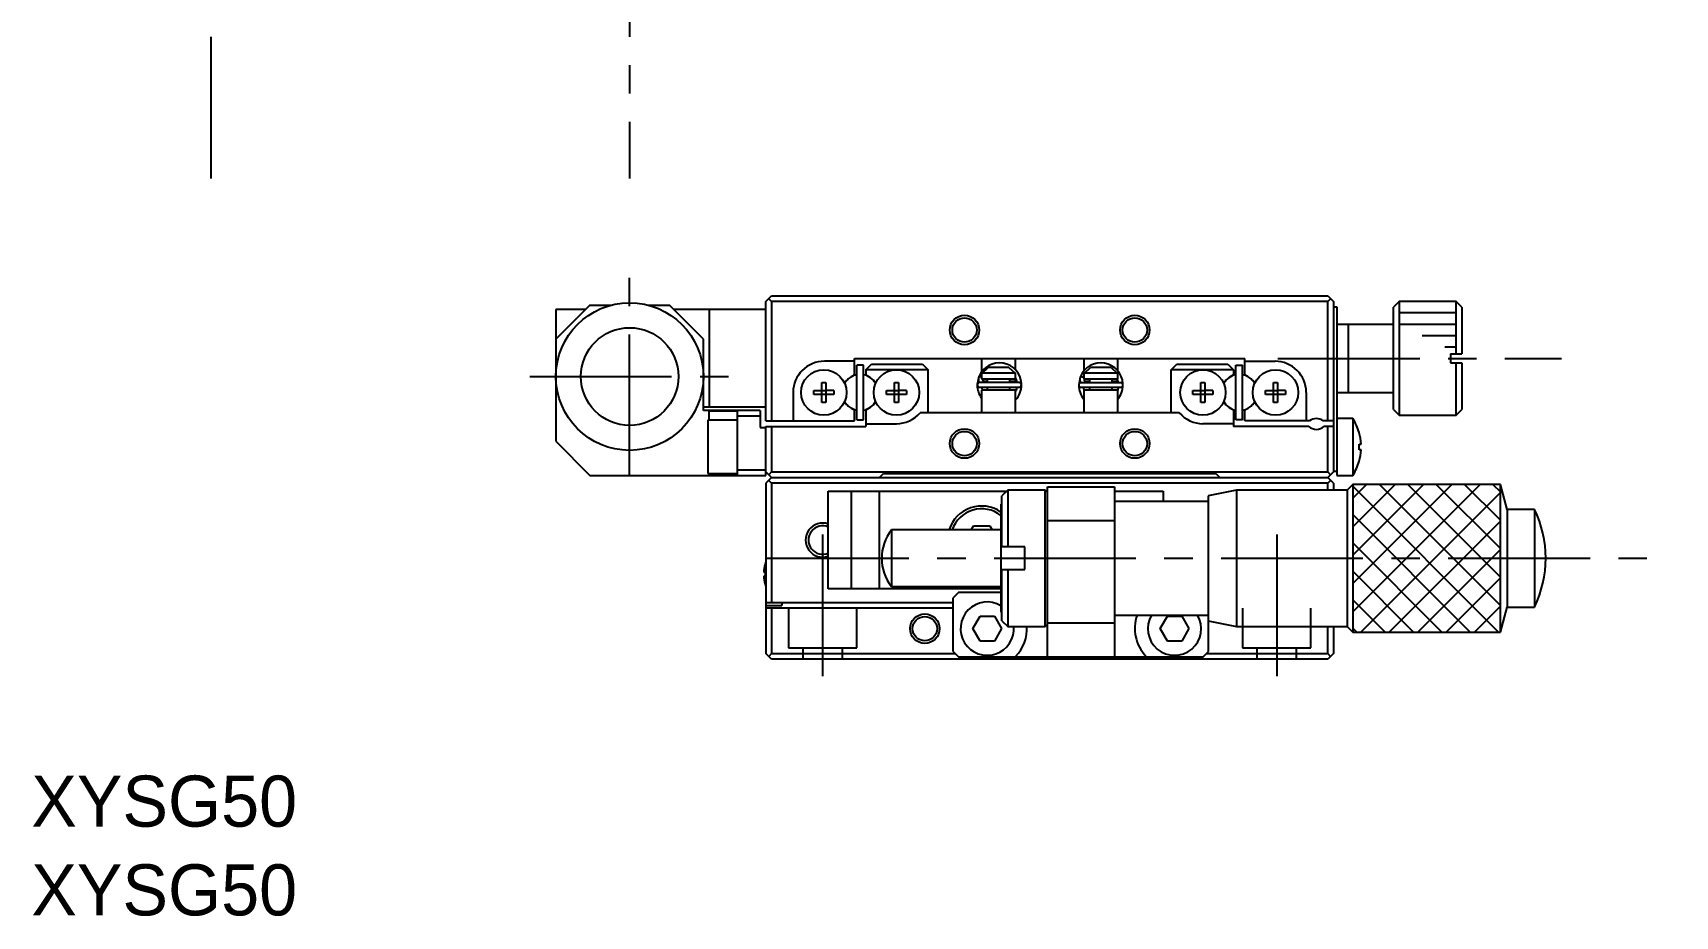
# Model space of a CAD drawing. Extents: x 85 to 389, y -2 to 215.
# Drawn here: x 94.3 to 238.9, y -1.7 to 76.1 of the extents above; entities that cross this region are included whole.
import ezdxf

# ---------------------------------------------------------------- set-up
doc = ezdxf.new("R2010")
doc.units = 0
doc.header["$LTSCALE"] = 10
doc.linetypes.add('CENTER', pattern=[2, 1.25, -0.25, 0.25, -0.25])
doc.linetypes.add('DASHED', pattern=[3.5, 2, -1.5])
doc.layers.get('0').update_dxf_attribs({"linetype": 'CONTINUOUS'})
doc.layers.add('CENTER', color=1, linetype='CENTER')
doc.styles.get("Standard").update_dxf_attribs({"font": 'FGP教科書体NT-M'})

msp = doc.modelspace()

# ---------------------------------------------------------------- linework, layer by layer
at = {"color": 7, "linetype": 'CONTINUOUS'}
for p, q in [((143.332998, 52.093311), (140.332998, 49.093311)), ((143.332998, 52.093311), (145.233002, 52.093311)), ((148.432994, 52.093311), (150.332998, 52.093311)), ((153.332998, 49.093311), (150.332998, 52.093311)), ((158.832998, 52.393311), (159.332998, 52.893311)), ((158.832998, 41.893311), (158.832998, 52.393311)), ((159.082998, 52.643311), (159.332998, 52.393311)), ((159.332998, 52.893311), (208.332998, 52.893311)), ((159.332998, 52.393311), (159.332998, 41.893311)), ((208.332998, 52.393311), (159.332998, 52.393311)), ((208.332998, 52.893311), (208.832998, 52.393311)), ((208.332998, 52.393311), (208.582998, 52.643311)), ((208.332998, 41.893311), (208.332998, 52.393311)), ((208.832998, 52.393311), (208.832998, 37.393311)), ((214.632998, 52.393311), (214.132998, 51.893311)), ((214.632998, 52.393311), (214.632998, 42.393311)), ((219.632998, 52.393311), (214.632998, 52.393311)), ((219.632998, 47.793311), (219.632998, 52.393311)), ((220.132998, 51.893311), (219.632998, 52.393311)), ((142.932998, 51.693311), (140.332998, 51.693311)), ((140.332998, 51.693311), (140.332998, 40.093311)), ((158.832998, 51.693311), (150.732998, 51.693311)), ((153.832998, 51.693311), (153.832998, 43.093311)), ((208.832998, 51.943311), (209.132998, 51.943311)), ((209.132998, 51.943311), (209.132998, 37.093311)), ((214.132998, 42.893311), (214.132998, 51.893311)), ((220.132998, 51.893311), (220.132998, 47.793311)), ((214.132998, 50.393311), (209.132998, 50.393311)), ((210.132998, 50.393311), (210.132998, 44.393311)), ((153.332998, 42.793311), (153.332998, 49.093311)), ((219.132998, 47.793311), (219.132998, 46.993311)), ((219.132998, 47.793311), (220.132998, 47.793311)), ((166.632998, 47.143311), (163.982998, 47.143311)), ((166.632998, 45.937723), (166.632998, 47.393311)), ((166.632998, 47.393311), (201.032998, 47.393311)), ((167.432998, 46.793311), (166.832998, 46.793311)), ((166.832998, 41.993311), (166.832998, 46.793311)), ((167.432998, 41.993311), (167.432998, 46.793311)), ((167.632998, 46.393311), (168.132998, 46.893311)), ((167.632998, 46.393311), (167.632998, 45.937723)), ((173.132998, 46.393311), (167.632998, 46.393311)), ((168.132998, 46.893311), (172.632998, 46.893311)), ((172.632998, 46.893311), (173.132998, 46.393311)), ((173.132998, 42.593311), (173.132998, 46.393311)), ((177.832998, 47.393311), (177.832998, 46.214728)), ((177.887315, 46.093311), (178.416483, 46.593311)), ((180.249514, 46.593311), (178.416483, 46.593311)), ((180.249514, 46.593311), (180.778682, 46.093311)), ((180.832998, 46.375949), (180.832998, 47.393311)), ((186.832998, 47.393311), (186.832998, 46.27997)), ((186.887315, 46.093311), (187.416483, 46.593311)), ((189.249514, 46.593311), (187.416483, 46.593311)), ((189.249514, 46.593311), (189.778682, 46.093311)), ((189.832998, 46.29825), (189.832998, 47.393311)), ((194.532998, 46.393311), (195.032998, 46.893311)), ((194.532998, 42.593311), (194.532998, 46.393311)), ((200.032998, 46.393311), (194.532998, 46.393311)), ((195.032998, 46.893311), (199.532998, 46.893311)), ((199.532998, 46.893311), (200.032998, 46.393311)), ((200.032998, 46.393311), (200.032998, 45.937723)), ((200.232998, 41.993311), (200.232998, 46.793311)), ((200.232998, 46.793311), (200.832998, 46.793311)), ((200.832998, 41.993311), (200.832998, 46.793311)), ((201.032998, 45.937723), (201.032998, 47.393311)), ((201.032998, 47.143311), (203.682998, 47.143311)), ((219.132998, 46.993311), (220.132998, 46.993311)), ((219.632998, 42.393311), (219.632998, 46.993311)), ((220.132998, 46.993311), (220.132998, 42.893311)), ((163.752998, 45.279672), (164.112998, 45.279672)), ((163.752998, 44.573311), (163.752998, 45.279672)), ((164.112998, 45.279672), (164.112998, 44.573311)), ((166.339248, 45.768126), (166.632998, 45.937723)), ((167.632998, 45.937723), (167.926748, 45.768126)), ((170.152998, 45.279672), (170.512998, 45.279672)), ((170.152998, 44.573311), (170.152998, 45.279672)), ((170.512998, 45.279672), (170.512998, 44.573311)), ((177.586006, 45.771218), (177.450407, 45.083524)), ((177.551718, 45.590841), (177.550617, 45.556355)), ((177.550617, 45.556355), (177.55124, 45.521859)), ((177.55124, 45.521859), (177.553586, 45.487436)), ((177.554542, 45.625231), (177.551718, 45.590841)), ((177.553586, 45.487436), (177.557649, 45.45317)), ((177.559081, 45.659441), (177.554542, 45.625231)), ((177.557649, 45.45317), (177.563419, 45.419145)), ((177.565325, 45.693389), (177.559081, 45.659441)), ((177.563419, 45.419145), (177.570883, 45.385445)), ((177.573259, 45.72699), (177.565325, 45.693389)), ((177.570883, 45.385445), (177.580021, 45.352151)), ((177.582864, 45.760163), (177.573259, 45.72699)), ((177.580021, 45.352151), (177.590813, 45.319345)), ((177.594117, 45.792823), (177.582864, 45.760163)), ((177.590813, 45.319345), (177.603232, 45.287108)), ((177.606271, 45.823214), (177.594117, 45.792823)), ((177.603232, 45.287108), (177.617249, 45.255518)), ((177.610166, 45.825989), (177.606271, 45.823214)), ((177.612262, 45.826436), (177.610166, 45.825989)), ((177.611082, 45.832085), (177.833001, 45.765302)), ((177.616467, 45.826751), (177.612262, 45.826436)), ((177.621706, 45.826578), (177.616467, 45.826751)), ((177.617249, 45.255518), (177.618085, 45.25376)), ((177.627949, 45.825915), (177.621706, 45.826578)), ((177.635157, 45.824769), (177.627949, 45.825915)), ((177.643289, 45.823145), (177.635157, 45.824769)), ((177.652295, 45.821053), (177.643289, 45.823145)), ((181.149087, 45.2562), (177.649087, 45.2562)), ((177.649087, 44.8562), (181.149087, 44.8562)), ((177.662122, 45.818506), (177.652295, 45.821053)), ((177.672712, 45.815518), (177.662122, 45.818506)), ((177.684001, 45.812108), (177.672712, 45.815518)), ((177.695922, 45.808296), (177.684001, 45.812108)), ((177.708405, 45.804104), (177.695922, 45.808296)), ((177.721374, 45.799558), (177.708405, 45.804104)), ((177.734753, 45.794684), (177.721374, 45.799558)), ((177.748462, 45.789512), (177.734753, 45.794684)), ((177.76242, 45.784073), (177.748462, 45.789512)), ((177.776542, 45.778398), (177.76242, 45.784073)), ((177.790746, 45.772522), (177.776542, 45.778398)), ((177.804946, 45.766479), (177.790746, 45.772522)), ((177.819058, 45.760307), (177.804946, 45.766479)), ((177.832998, 45.75404), (177.819058, 45.760307)), ((177.832998, 46.093311), (177.832998, 45.593311)), ((180.832998, 46.093311), (177.832998, 46.093311)), ((177.832998, 45.593311), (180.832998, 45.593311)), ((177.919185, 44.593159), (177.861106, 44.856173)), ((177.950638, 45.556242), (177.951256, 45.571068)), ((177.950778, 45.541407), (177.950638, 45.556242)), ((177.951676, 45.526602), (177.950778, 45.541407)), ((177.951256, 45.571068), (177.952631, 45.585846)), ((177.953328, 45.511866), (177.951676, 45.526602)), ((177.952631, 45.585846), (177.953619, 45.593324)), ((177.955728, 45.497238), (177.953328, 45.511866)), ((177.958869, 45.482755), (177.955728, 45.497238)), ((177.962742, 45.468456), (177.958869, 45.482755)), ((177.967333, 45.454377), (177.962742, 45.468456)), ((177.972631, 45.440553), (177.967333, 45.454377)), ((177.978618, 45.42702), (177.972631, 45.440553)), ((177.985278, 45.41381), (177.978618, 45.42702)), ((177.992592, 45.400957), (177.985278, 45.41381)), ((178.00054, 45.388491), (177.992592, 45.400957)), ((177.997421, 45.393311), (178.332998, 45.393311)), ((178.009099, 45.376442), (178.00054, 45.388491)), ((178.018247, 45.364839), (178.009099, 45.376442)), ((178.027959, 45.353708), (178.018247, 45.364839)), ((178.03821, 45.343076), (178.027959, 45.353708)), ((178.048973, 45.332967), (178.03821, 45.343076)), ((178.06022, 45.323403), (178.048973, 45.332967)), ((178.071924, 45.314406), (178.06022, 45.323403)), ((178.084055, 45.305997), (178.071924, 45.314406)), ((178.096583, 45.298193), (178.084055, 45.305997)), ((178.109478, 45.291012), (178.096583, 45.298193)), ((178.122708, 45.28447), (178.109478, 45.291012)), ((178.136241, 45.278581), (178.122708, 45.28447)), ((178.150046, 45.273357), (178.136241, 45.278581)), ((178.164089, 45.26881), (178.150046, 45.273357)), ((178.178337, 45.264951), (178.164089, 45.26881)), ((178.192758, 45.261786), (178.178337, 45.264951)), ((178.207316, 45.259324), (178.192758, 45.261786)), ((178.221978, 45.25757), (178.207316, 45.259324)), ((178.236709, 45.256528), (178.221978, 45.25757)), ((178.250698, 45.2562), (178.236709, 45.256528)), ((178.332998, 45.593311), (178.332998, 45.2562)), ((178.332998, 44.8562), (178.332998, 44.593311)), ((180.332998, 45.2562), (180.332998, 45.593311)), ((180.332998, 45.393311), (180.800824, 45.393311)), ((180.332998, 44.593311), (180.332998, 44.8562)), ((180.554167, 45.256277), (180.547476, 45.2562)), ((180.568922, 45.256966), (180.554167, 45.256277)), ((180.583629, 45.258369), (180.568922, 45.256966)), ((180.598253, 45.260484), (180.583629, 45.258369)), ((180.61276, 45.263306), (180.598253, 45.260484)), ((180.627116, 45.266829), (180.61276, 45.263306)), ((180.641286, 45.271047), (180.627116, 45.266829)), ((180.655236, 45.275951), (180.641286, 45.271047)), ((180.668934, 45.281529), (180.655236, 45.275951)), ((180.682346, 45.287771), (180.668934, 45.281529)), ((180.695439, 45.294664), (180.682346, 45.287771)), ((180.708181, 45.302192), (180.695439, 45.294664)), ((180.720541, 45.310338), (180.708181, 45.302192)), ((180.732487, 45.319086), (180.720541, 45.310338)), ((180.74399, 45.328416), (180.732487, 45.319086)), ((180.755019, 45.338306), (180.74399, 45.328416)), ((180.765546, 45.348734), (180.755019, 45.338306)), ((180.775543, 45.359675), (180.765546, 45.348734)), ((180.784984, 45.371105), (180.775543, 45.359675)), ((180.793844, 45.382996), (180.784984, 45.371105)), ((180.802097, 45.395319), (180.793844, 45.382996)), ((180.809721, 45.408044), (180.802097, 45.395319)), ((180.816695, 45.42114), (180.809721, 45.408044)), ((180.823, 45.434574), (180.816695, 45.42114)), ((180.828616, 45.448312), (180.823, 45.434574)), ((180.833529, 45.462319), (180.828616, 45.448312)), ((180.832998, 45.460807), (180.832998, 46.093311)), ((180.833077, 45.642186), (180.844522, 45.593557)), ((180.833112, 45.646137), (180.851884, 45.598256)), ((180.837723, 45.476558), (180.833529, 45.462319)), ((180.841187, 45.490993), (180.837723, 45.476558)), ((180.84391, 45.505586), (180.841187, 45.490993)), ((180.845885, 45.520298), (180.84391, 45.505586)), ((180.844522, 45.593557), (180.846222, 45.579558)), ((180.847106, 45.535091), (180.845885, 45.520298)), ((180.846222, 45.579558), (180.847275, 45.56476)), ((180.84757, 45.549924), (180.847106, 45.535091)), ((180.847275, 45.56476), (180.84757, 45.549924)), ((180.851884, 45.598256), (180.937087, 45.256202)), ((180.936768, 44.856198), (180.868535, 44.560375)), ((181.191052, 45.822774), (181.167466, 45.875685)), ((181.187696, 45.828616), (181.18713, 45.831877)), ((181.21193, 45.770547), (181.191904, 45.823214)), ((181.347861, 45.078139), (181.344234, 45.178764)), ((186.527964, 45.760479), (186.392364, 45.072785)), ((186.493676, 45.580101), (186.492574, 45.545616)), ((186.492574, 45.545616), (186.493197, 45.51112)), ((186.493197, 45.51112), (186.495543, 45.476697)), ((186.496499, 45.614491), (186.493676, 45.580101)), ((186.495543, 45.476697), (186.499606, 45.442431)), ((186.501038, 45.648702), (186.496499, 45.614491)), ((186.499606, 45.442431), (186.505377, 45.408406)), ((186.507282, 45.68265), (186.501038, 45.648702)), ((186.505377, 45.408406), (186.51284, 45.374706)), ((186.515216, 45.716251), (186.507282, 45.68265)), ((186.51284, 45.374706), (186.521979, 45.341412)), ((186.524821, 45.749424), (186.515216, 45.716251)), ((186.521979, 45.341412), (186.532771, 45.308606)), ((186.536075, 45.782084), (186.524821, 45.749424)), ((186.532771, 45.308606), (186.54519, 45.276369)), ((186.548229, 45.812475), (186.536075, 45.782084)), ((186.54519, 45.276369), (186.559207, 45.244779)), ((186.552123, 45.81525), (186.548229, 45.812475)), ((186.554338, 45.815714), (186.552123, 45.81525)), ((186.553037, 45.821347), (186.781324, 45.75167)), ((186.558664, 45.816015), (186.554338, 45.815714)), ((186.56406, 45.815809), (186.558664, 45.816015)), ((186.559207, 45.244779), (186.560043, 45.243021)), ((186.570494, 45.815096), (186.56406, 45.815809)), ((186.577925, 45.813882), (186.570494, 45.815096)), ((186.586309, 45.812173), (186.577925, 45.813882)), ((186.595592, 45.809981), (186.586309, 45.812173)), ((190.091045, 45.245461), (186.591045, 45.245461)), ((186.605719, 45.807319), (186.595592, 45.809981)), ((186.616626, 45.804203), (186.605719, 45.807319)), ((186.628245, 45.800653), (186.616626, 45.804203)), ((186.640506, 45.796691), (186.628245, 45.800653)), ((186.653333, 45.79234), (186.640506, 45.796691)), ((186.666646, 45.787628), (186.653333, 45.79234)), ((186.680363, 45.782584), (186.666646, 45.787628)), ((186.6944, 45.77724), (186.680363, 45.782584)), ((186.708669, 45.771627), (186.6944, 45.77724)), ((186.723084, 45.765781), (186.708669, 45.771627)), ((186.737554, 45.759738), (186.723084, 45.765781)), ((186.751991, 45.753535), (186.737554, 45.759738)), ((186.766305, 45.74721), (186.751991, 45.753535)), ((186.780408, 45.740803), (186.766305, 45.74721)), ((186.794212, 45.734352), (186.780408, 45.740803)), ((186.781324, 45.75167), (186.83301, 45.726232)), ((186.807634, 45.727899), (186.794212, 45.734352)), ((186.820589, 45.721482), (186.807634, 45.727899)), ((186.832998, 45.715142), (186.820589, 45.721482)), ((186.832998, 46.093311), (186.832998, 45.593311)), ((189.832998, 46.093311), (186.832998, 46.093311)), ((186.832998, 45.593311), (189.832998, 45.593311)), ((186.892595, 45.545503), (186.893213, 45.560329)), ((186.892736, 45.530668), (186.892595, 45.545503)), ((186.893633, 45.515863), (186.892736, 45.530668)), ((186.893213, 45.560329), (186.894588, 45.575107)), ((186.895285, 45.501127), (186.893633, 45.515863)), ((186.894588, 45.575107), (186.896717, 45.589796)), ((186.897685, 45.486499), (186.895285, 45.501127)), ((186.896717, 45.589796), (186.897343, 45.593323)), ((186.900827, 45.472016), (186.897685, 45.486499)), ((186.904699, 45.457717), (186.900827, 45.472016)), ((186.909291, 45.443638), (186.904699, 45.457717)), ((186.914588, 45.429814), (186.909291, 45.443638)), ((186.920575, 45.416281), (186.914588, 45.429814)), ((186.927236, 45.403071), (186.920575, 45.416281)), ((186.93455, 45.390218), (186.927236, 45.403071)), ((186.93278, 45.393311), (187.332998, 45.393311)), ((186.942497, 45.377752), (186.93455, 45.390218)), ((186.951057, 45.365703), (186.942497, 45.377752)), ((186.960205, 45.354099), (186.951057, 45.365703)), ((186.969917, 45.342969), (186.960205, 45.354099)), ((186.980167, 45.332337), (186.969917, 45.342969)), ((186.99093, 45.322227), (186.980167, 45.332337)), ((187.002178, 45.312664), (186.99093, 45.322227)), ((187.013882, 45.303667), (187.002178, 45.312664)), ((187.026013, 45.295258), (187.013882, 45.303667)), ((187.038541, 45.287454), (187.026013, 45.295258)), ((187.051435, 45.280273), (187.038541, 45.287454)), ((187.064665, 45.273731), (187.051435, 45.280273)), ((187.078199, 45.267842), (187.064665, 45.273731)), ((187.092003, 45.262618), (187.078199, 45.267842)), ((187.106046, 45.258071), (187.092003, 45.262618)), ((187.120295, 45.254212), (187.106046, 45.258071)), ((187.134715, 45.251047), (187.120295, 45.254212)), ((187.149273, 45.248585), (187.134715, 45.251047)), ((187.163935, 45.246831), (187.149273, 45.248585)), ((187.178667, 45.245789), (187.163935, 45.246831)), ((187.192656, 45.245461), (187.178667, 45.245789)), ((187.332998, 45.593311), (187.332998, 45.245461)), ((189.332998, 45.245461), (189.332998, 45.593311)), ((189.332998, 45.393311), (189.749748, 45.393311)), ((189.496124, 45.245538), (189.489434, 45.245461)), ((189.510879, 45.246227), (189.496124, 45.245538)), ((189.525587, 45.24763), (189.510879, 45.246227)), ((189.540211, 45.249745), (189.525587, 45.24763)), ((189.554718, 45.252567), (189.540211, 45.249745)), ((189.569073, 45.25609), (189.554718, 45.252567)), ((189.583243, 45.260308), (189.569073, 45.25609)), ((189.597194, 45.265211), (189.583243, 45.260308)), ((189.610891, 45.27079), (189.597194, 45.265211)), ((189.624303, 45.277032), (189.610891, 45.27079)), ((189.637396, 45.283925), (189.624303, 45.277032)), ((189.650139, 45.291452), (189.637396, 45.283925)), ((189.662499, 45.299599), (189.650139, 45.291452)), ((189.674445, 45.308347), (189.662499, 45.299599)), ((189.685947, 45.317676), (189.674445, 45.308347)), ((189.696976, 45.327566), (189.685947, 45.317676)), ((189.707503, 45.337994), (189.696976, 45.327566)), ((189.717501, 45.348936), (189.707503, 45.337994)), ((189.726942, 45.360366), (189.717501, 45.348936)), ((189.735801, 45.372257), (189.726942, 45.360366)), ((189.744054, 45.38458), (189.735801, 45.372257)), ((189.751678, 45.397305), (189.744054, 45.38458)), ((189.758653, 45.410401), (189.751678, 45.397305)), ((189.764957, 45.423835), (189.758653, 45.410401)), ((189.770574, 45.437573), (189.764957, 45.423835)), ((189.775486, 45.45158), (189.770574, 45.437573)), ((189.779681, 45.465819), (189.775486, 45.45158)), ((189.783144, 45.480254), (189.779681, 45.465819)), ((189.785868, 45.494847), (189.783144, 45.480254)), ((189.784747, 45.593325), (189.786373, 45.58354)), ((189.787843, 45.509559), (189.785868, 45.494847)), ((189.786373, 45.58354), (189.78818, 45.568818)), ((189.789064, 45.524352), (189.787843, 45.509559)), ((189.78818, 45.568818), (189.789232, 45.554021)), ((189.789527, 45.539185), (189.789064, 45.524352)), ((189.789232, 45.554021), (189.789527, 45.539185)), ((189.791598, 45.593491), (189.879044, 45.245463)), ((189.832998, 45.593311), (189.832998, 46.093311)), ((190.13301, 45.812035), (190.109424, 45.864946)), ((190.129653, 45.817877), (190.129087, 45.821138)), ((190.153888, 45.759808), (190.133861, 45.812475)), ((190.289818, 45.0674), (190.286192, 45.168025)), ((197.152998, 45.279672), (197.512998, 45.279672)), ((197.152998, 44.573311), (197.152998, 45.279672)), ((197.512998, 45.279672), (197.512998, 44.573311)), ((200.032998, 45.937723), (199.739248, 45.768126)), ((201.326748, 45.768126), (201.032998, 45.937723)), ((203.552998, 45.279672), (203.912998, 45.279672)), ((203.552998, 44.573311), (203.552998, 45.279672)), ((203.912998, 45.279672), (203.912998, 44.573311)), ((161.232998, 44.393311), (161.232998, 41.893311)), ((163.046637, 44.213311), (163.046637, 44.573311)), ((163.046637, 44.573311), (163.752998, 44.573311)), ((163.752998, 44.213311), (163.046637, 44.213311)), ((163.763371, 44.562938), (163.752998, 44.573311)), ((163.763371, 44.223683), (163.752998, 44.213311)), ((163.752998, 43.506949), (163.752998, 44.213311)), ((164.112998, 43.506949), (163.752998, 43.506949)), ((163.763371, 44.223683), (163.763371, 44.562938)), ((163.763371, 44.562938), (164.102626, 44.562938)), ((164.102626, 44.223683), (163.763371, 44.223683)), ((164.102626, 44.562938), (164.112998, 44.573311)), ((164.102626, 44.562938), (164.102626, 44.223683)), ((164.102626, 44.223683), (164.112998, 44.213311)), ((164.81936, 44.573311), (164.112998, 44.573311)), ((164.112998, 44.213311), (164.112998, 43.506949)), ((164.81936, 44.213311), (164.112998, 44.213311)), ((164.81936, 44.573311), (164.81936, 44.213311)), ((169.446637, 44.213311), (169.446637, 44.573311)), ((169.446637, 44.573311), (170.152998, 44.573311)), ((170.152998, 44.213311), (169.446637, 44.213311)), ((170.163371, 44.562938), (170.152998, 44.573311)), ((170.163371, 44.223683), (170.152998, 44.213311)), ((170.152998, 43.506949), (170.152998, 44.213311)), ((170.512998, 43.506949), (170.152998, 43.506949)), ((170.163371, 44.223683), (170.163371, 44.562938)), ((170.163371, 44.562938), (170.502626, 44.562938)), ((170.502626, 44.223683), (170.163371, 44.223683)), ((170.502626, 44.562938), (170.512998, 44.573311)), ((170.502626, 44.562938), (170.502626, 44.223683)), ((170.502626, 44.223683), (170.512998, 44.213311)), ((171.21936, 44.573311), (170.512998, 44.573311)), ((170.512998, 44.213311), (170.512998, 43.506949)), ((171.21936, 44.213311), (170.512998, 44.213311)), ((171.21936, 44.573311), (171.21936, 44.213311)), ((177.832998, 44.593311), (177.832998, 42.593311)), ((180.832998, 44.593311), (177.832998, 44.593311)), ((180.832998, 42.593311), (180.832998, 44.593311)), ((180.868535, 44.560375), (180.833134, 44.465489)), ((186.591045, 44.845461), (190.091045, 44.845461)), ((186.857812, 44.593176), (186.803064, 44.845434)), ((186.832998, 44.593311), (186.832998, 42.593311)), ((189.832998, 44.593311), (186.832998, 44.593311)), ((187.332998, 44.845461), (187.332998, 44.593311)), ((189.332998, 44.593311), (189.332998, 44.845461)), ((189.878726, 44.845458), (189.82442, 44.593198)), ((189.832998, 42.593311), (189.832998, 44.593311)), ((196.446637, 44.213311), (196.446637, 44.573311)), ((196.446637, 44.573311), (197.152998, 44.573311)), ((197.152998, 44.213311), (196.446637, 44.213311)), ((197.163371, 44.562938), (197.152998, 44.573311)), ((197.163371, 44.223683), (197.152998, 44.213311)), ((197.152998, 43.506949), (197.152998, 44.213311)), ((197.512998, 43.506949), (197.152998, 43.506949)), ((197.163371, 44.223683), (197.163371, 44.562938)), ((197.163371, 44.562938), (197.502626, 44.562938)), ((197.502626, 44.223683), (197.163371, 44.223683)), ((197.502626, 44.562938), (197.512998, 44.573311)), ((197.502626, 44.562938), (197.502626, 44.223683)), ((197.502626, 44.223683), (197.512998, 44.213311)), ((198.21936, 44.573311), (197.512998, 44.573311)), ((197.512998, 44.213311), (197.512998, 43.506949)), ((198.21936, 44.213311), (197.512998, 44.213311)), ((198.21936, 44.573311), (198.21936, 44.213311)), ((202.846637, 44.213311), (202.846637, 44.573311)), ((202.846637, 44.573311), (203.552998, 44.573311)), ((203.552998, 44.213311), (202.846637, 44.213311)), ((203.563371, 44.562938), (203.552998, 44.573311)), ((203.563371, 44.223683), (203.552998, 44.213311)), ((203.552998, 43.506949), (203.552998, 44.213311)), ((203.912998, 43.506949), (203.552998, 43.506949)), ((203.563371, 44.223683), (203.563371, 44.562938)), ((203.563371, 44.562938), (203.902626, 44.562938)), ((203.902626, 44.223683), (203.563371, 44.223683)), ((203.902626, 44.562938), (203.912998, 44.573311)), ((203.902626, 44.562938), (203.902626, 44.223683)), ((203.902626, 44.223683), (203.912998, 44.213311)), ((204.61936, 44.573311), (203.912998, 44.573311)), ((203.912998, 44.213311), (203.912998, 43.506949)), ((204.61936, 44.213311), (203.912998, 44.213311)), ((204.61936, 44.573311), (204.61936, 44.213311)), ((206.432998, 44.393311), (206.432998, 41.893311)), ((209.132998, 44.393311), (214.132998, 44.393311)), ((158.832998, 43.093311), (153.332998, 43.093311)), ((158.332998, 42.793311), (153.332998, 42.793311)), ((153.832998, 41.943311), (153.832998, 42.793311)), ((156.332998, 42.753047), (153.832998, 42.753047)), ((156.332998, 37.093311), (156.332998, 42.793311)), ((158.332998, 42.293311), (156.332998, 42.293311)), ((158.332998, 42.793311), (158.332998, 41.293311)), ((166.632998, 42.848899), (166.339248, 43.018495)), ((166.632998, 41.893311), (166.632998, 42.848899)), ((166.832998, 41.993311), (167.432998, 41.993311)), ((167.926748, 43.018495), (167.632998, 42.848899)), ((167.632998, 42.848899), (167.632998, 41.393311)), ((195.253936, 42.593311), (172.412061, 42.593311)), ((199.739248, 43.018495), (200.032998, 42.848899)), ((200.032998, 42.848899), (200.032998, 41.393311)), ((200.832998, 41.993311), (200.232998, 41.993311)), ((201.032998, 42.848899), (201.326748, 43.018495)), ((201.032998, 41.893311), (201.032998, 42.848899)), ((210.524656, 42.093311), (209.132998, 42.093311)), ((210.524656, 42.093311), (210.524656, 37.093311)), ((214.132998, 42.893311), (214.632998, 42.393311)), ((214.632998, 42.393311), (219.632998, 42.393311)), ((219.632998, 42.393311), (220.132998, 42.893311)), ((153.732998, 41.943311), (153.732998, 37.243311)), ((156.332998, 41.943311), (153.732998, 41.943311)), ((158.332998, 41.293311), (158.832998, 41.293311)), ((158.832998, 41.893311), (166.632998, 41.893311)), ((158.832998, 41.393311), (167.632998, 41.393311)), ((158.832998, 37.093311), (158.832998, 41.393311)), ((159.332998, 41.393311), (159.332998, 37.393311)), ((167.632998, 41.643311), (170.332998, 41.643311)), ((200.032998, 41.643311), (197.332998, 41.643311)), ((206.671561, 41.393311), (200.032998, 41.393311)), ((206.732998, 41.893311), (201.032998, 41.893311)), ((208.832998, 41.893311), (207.932998, 41.893311)), ((208.832998, 41.393311), (207.994436, 41.393311)), ((208.332998, 37.393311), (208.332998, 41.393311)), ((211.095579, 40.8519), (211.102434, 40.855244)), ((140.332998, 40.093311), (143.332998, 37.093311)), ((211.095579, 39.853311), (211.267951, 39.853311)), ((211.095579, 39.333311), (211.095579, 39.853311)), ((211.267951, 39.333311), (211.095579, 39.333311)), ((211.102434, 38.331378), (211.095579, 38.334721)), ((143.332998, 37.093311), (158.832998, 37.093311)), ((153.732998, 37.243311), (156.332998, 37.243311)), ((153.832998, 37.093311), (153.832998, 37.243311)), ((153.832998, 37.162489), (156.332998, 37.162489)), ((156.332998, 37.593311), (158.832998, 37.593311)), ((159.332998, 36.893311), (158.832998, 37.393311)), ((159.332998, 36.893311), (158.832998, 36.393311)), ((158.832998, 36.393311), (158.832998, 21.393311)), ((159.332998, 37.393311), (159.082998, 37.143311)), ((159.082998, 36.643311), (159.332998, 36.393311)), ((159.332998, 37.393311), (208.332998, 37.393311)), ((159.332998, 36.893311), (208.332998, 36.893311)), ((159.332998, 36.393311), (159.332998, 25.893311)), ((208.332998, 36.393311), (159.332998, 36.393311)), ((168.832998, 36.893311), (169.182998, 37.243311)), ((169.182998, 37.243311), (198.482998, 37.243311)), ((198.482998, 37.243311), (198.832998, 36.893311)), ((208.582998, 37.143311), (208.332998, 37.393311)), ((208.332998, 36.893311), (208.832998, 37.393311)), ((208.832998, 36.393311), (208.332998, 36.893311)), ((208.332998, 36.393311), (208.582998, 36.643311)), ((208.332998, 35.793307), (208.332998, 36.393311)), ((209.132998, 37.443311), (208.832998, 37.443311)), ((208.832998, 36.393311), (208.832998, 35.793307)), ((209.132998, 37.093311), (210.524656, 37.093311)), ((210.533004, 36.29331), (210.033002, 35.793307)), ((223.533005, 36.29331), (210.533004, 36.29331)), ((210.533004, 36.29331), (210.533004, 23.293312)), ((224.122493, 34.093311), (223.533005, 36.29331)), ((223.533005, 23.293312), (223.533005, 36.29331)), ((164.332998, 27.093311), (164.332998, 35.693311)), ((164.332998, 35.693311), (180.032998, 35.693311)), ((166.332998, 35.693311), (166.332998, 27.093311)), ((168.832998, 27.093311), (168.832998, 35.693311)), ((180.132998, 35.793311), (179.632998, 35.293311)), ((179.632998, 30.793311), (179.632998, 35.293311)), ((180.132998, 35.793311), (180.132998, 30.793311)), ((183.432998, 35.793311), (180.132998, 35.793311)), ((183.632998, 35.593311), (183.432998, 35.793311)), ((183.432998, 23.793311), (183.432998, 35.793311)), ((183.532998, 35.693311), (183.632998, 35.693311)), ((183.632998, 36.093311), (189.532998, 36.093311)), ((183.632998, 21.093311), (183.632998, 36.093311)), ((189.532998, 36.093311), (189.532998, 21.093311)), ((189.532998, 35.693311), (193.832998, 35.693311)), ((197.782998, 34.793311), (189.532998, 34.793311)), ((193.832998, 35.693311), (193.832998, 34.793311)), ((200.282997, 35.793307), (197.782998, 35.293308)), ((197.782998, 35.293308), (197.782998, 24.293314)), ((200.282997, 35.793307), (200.282997, 23.793315)), ((210.033002, 35.793307), (200.282997, 35.793307)), ((210.033002, 35.793307), (210.033002, 23.793315)), ((179.532998, 34.543311), (179.532998, 25.043311)), ((179.632979, 34.543311), (179.532998, 34.543311)), ((224.122493, 34.093311), (224.122493, 25.493311)), ((226.533004, 34.093311), (224.122493, 34.093311)), ((226.533004, 34.093311), (226.533004, 25.493311)), ((169.910507, 32.293307), (169.910507, 27.293315)), ((179.532998, 32.293307), (169.910507, 32.293307)), ((176.909236, 32.293307), (177.111311, 32.643311)), ((177.111311, 32.643311), (178.554686, 32.643311)), ((178.554686, 32.643311), (178.756761, 32.293307)), ((189.532998, 33.093311), (183.632998, 33.093311)), ((181.632998, 30.793311), (179.632998, 30.793311)), ((181.632998, 28.793311), (181.632998, 30.793311)), ((158.758854, 29.281927), (158.763477, 29.279672)), ((158.643139, 28.573311), (158.763477, 28.573311)), ((158.763477, 28.213311), (158.643139, 28.213311)), ((158.763477, 27.506949), (158.758854, 27.504695)), ((158.763477, 28.573311), (158.763477, 28.213311)), ((179.632998, 24.293311), (179.632998, 28.793311)), ((179.632998, 28.793311), (181.632998, 28.793311)), ((180.132998, 28.793311), (180.132998, 23.793311)), ((179.532998, 27.093311), (164.332998, 27.093311)), ((169.910507, 27.293315), (179.532998, 27.293315)), ((175.832998, 26.793311), (175.332998, 26.293311)), ((175.332998, 21.593311), (175.332998, 26.293311)), ((175.832998, 26.793311), (179.532998, 26.793311)), ((158.832998, 25.893311), (175.332998, 25.893311)), ((158.832998, 25.643311), (160.232998, 25.643311)), ((175.332998, 25.393311), (158.832998, 25.393311)), ((159.332998, 25.393311), (159.332998, 21.393311)), ((160.232998, 25.893311), (160.232998, 25.643311)), ((177.062828, 23.593311), (177.697913, 24.693311)), ((177.697913, 24.693311), (178.968084, 24.693311)), ((178.968084, 24.693311), (179.603169, 23.593311)), ((179.532998, 25.043311), (179.632979, 25.043311)), ((189.532998, 24.793311), (197.782998, 24.793311)), ((193.562828, 23.593311), (194.197913, 24.693311)), ((194.197913, 24.693311), (195.468084, 24.693311)), ((195.468084, 24.693311), (196.103169, 23.593311)), ((223.533005, 23.293312), (224.122493, 25.493311)), ((224.122493, 25.493311), (226.533004, 25.493311)), ((177.697913, 22.493311), (177.062828, 23.593311)), ((179.603169, 23.593311), (178.968084, 22.493311)), ((179.632998, 24.293311), (180.132998, 23.793311)), ((180.132998, 23.793311), (183.432998, 23.793311)), ((183.432998, 23.793311), (183.632998, 23.993311)), ((183.632998, 24.093311), (189.532998, 24.093311)), ((194.197913, 22.493311), (193.562828, 23.593311)), ((196.103169, 23.593311), (195.468084, 22.493311)), ((197.782998, 24.293314), (200.282997, 23.793315)), ((197.832998, 21.593311), (197.832998, 24.283314)), ((200.282997, 23.793315), (210.033002, 23.793315)), ((208.332998, 21.393311), (208.332998, 23.793315)), ((208.832998, 23.793315), (208.832998, 21.393311)), ((210.033002, 23.793315), (210.533004, 23.293312)), ((210.533004, 23.293312), (223.533005, 23.293312)), ((178.968084, 22.493311), (177.697913, 22.493311)), ((195.468084, 22.493311), (194.197913, 22.493311)), ((159.332998, 20.893311), (158.832998, 21.393311)), ((159.332998, 21.393311), (159.082998, 21.143311)), ((159.332998, 21.393311), (175.532998, 21.393311)), ((208.332998, 20.893311), (159.332998, 20.893311)), ((175.332998, 21.593311), (175.832998, 21.093311)), ((197.332998, 21.093311), (175.832998, 21.093311)), ((180.851154, 21.162489), (180.880526, 21.093311)), ((192.285471, 21.093311), (192.314843, 21.162489)), ((197.332998, 21.093311), (197.832998, 21.593311)), ((197.632998, 21.393311), (208.332998, 21.393311)), ((208.582998, 21.143311), (208.332998, 21.393311)), ((208.832998, 21.393311), (208.332998, 20.893311))]:
    msp.add_line(p, q, dxfattribs=at)
at = {"color": 3, "linetype": 'CONTINUOUS'}
for p, q in [((219.632998, 51.393311), (214.632998, 51.393311)), ((219.632998, 50.393311), (214.632998, 50.393311)), ((219.632998, 49.393311), (216.632998, 49.393311)), ((219.632998, 48.393311), (218.632998, 48.393311)), ((210.533004, 35.072696), (211.753618, 36.29331)), ((210.533004, 32.572696), (214.253618, 36.29331)), ((210.533004, 30.072696), (216.753618, 36.29331)), ((210.533004, 27.572696), (219.253618, 36.29331)), ((210.533004, 25.072696), (221.753618, 36.29331)), ((212.880378, 36.29331), (223.533005, 25.640682)), ((215.380378, 36.29331), (223.533005, 28.140682)), ((217.880378, 36.29331), (223.533005, 30.640682)), ((220.380378, 36.29331), (223.533005, 33.140682)), ((222.880378, 36.29331), (223.533005, 35.640682)), ((210.533004, 36.140683), (223.380376, 23.293312)), ((211.25362, 23.293312), (223.533005, 35.572697)), ((210.533004, 33.640683), (220.880376, 23.293312)), ((213.75362, 23.293312), (223.533005, 33.072697)), ((210.533004, 31.140683), (218.380376, 23.293312)), ((216.25362, 23.293312), (223.533005, 30.572697)), ((210.533004, 28.640683), (215.880376, 23.293312)), ((218.75362, 23.293312), (223.533005, 28.072697)), ((210.533004, 26.140683), (213.380376, 23.293312)), ((221.25362, 23.293312), (223.533005, 25.572697)), ((210.533004, 23.640683), (210.880376, 23.293312))]:
    msp.add_line(p, q, dxfattribs=at)
at = {"color": 3, "linetype": 'DASHED'}
for p, q in [((160.832998, 25.393311), (160.832998, 21.893311)), ((166.832998, 21.893311), (166.832998, 25.393311)), ((200.832998, 25.393311), (200.832998, 21.893311)), ((206.832998, 21.893311), (206.832998, 25.393311)), ((160.832998, 21.893311), (166.832998, 21.893311)), ((162.082998, 21.893311), (162.082998, 20.893311)), ((165.582998, 20.893311), (165.582998, 21.893311)), ((200.832998, 21.893311), (206.832998, 21.893311)), ((202.082998, 21.893311), (202.082998, 20.893311)), ((205.582998, 20.893311), (205.582998, 21.893311))]:
    msp.add_line(p, q, dxfattribs=at)
at = {"color": 7, "linetype": 'CONTINUOUS'}
for centre, radius in [((146.832998, 45.793311), 6.499999), ((176.332998, 49.893311), 1.075), ((191.332998, 49.893311), 1.075), ((146.832998, 45.793311), 4.3), ((163.932998, 44.393311), 2), ((170.332998, 44.393311), 2), ((197.332998, 44.393311), 2), ((203.732998, 44.393311), 2), ((176.332998, 39.893311), 1.075), ((191.332998, 39.893311), 1.075), ((172.832998, 23.593311), 1.075)]:
    msp.add_circle(centre, radius, dxfattribs=at)
at = {"color": 3, "linetype": 'CONTINUOUS'}
for centre in [(176.332998, 49.893311), (191.332998, 49.893311), (176.332998, 39.893311), (191.332998, 39.893311), (172.832998, 23.593311)]:
    msp.add_circle(centre, 1.3, dxfattribs=at)
at = {"color": 7, "linetype": 'CONTINUOUS'}
for centre, radius, start, end in [((163.982998, 44.393311), 2.75, 90, 180), ((179.398986, 45.055732), 1.949135, 3.61900351, 156.81936875), ((188.340944, 45.044993), 1.949135, 3.61900351, 156.81936875), ((203.682998, 44.393311), 2.75, 0, 90), ((167.247808, 44.278311), 1.75, 134.995594, 148.113496), ((167.132999, 44.393311), 1.5875, 135.000026, 149.566818), ((167.132998, 44.393311), 1.5875, 120, 135), ((167.132999, 44.393311), 1.5875, 100.89309, 120), ((167.132999, 44.393311), 1.5875, 30.433263, 79.106984), ((167.018189, 44.278311), 1.75, 31.886504, 45.004406), ((177.649087, 45.0562), 0.2, 90, 270), ((179.406405, 45.058492), 1.95628, 180.763408, 216.440289), ((179.400113, 45.05604), 1.947808, 317.380449, 359.184842), ((181.149087, 45.0562), 0.2, 270, 90), ((186.591045, 45.045461), 0.2, 90, 270), ((188.346427, 45.04738), 1.954341, 180.753242, 219.236663), ((188.342559, 45.045224), 1.947318, 319.957352, 359.186904), ((190.091045, 45.045461), 0.2, 270, 90), ((200.647808, 44.278311), 1.75, 134.995594, 148.113496), ((200.532997, 44.393311), 1.5875, 100.893016, 149.566737), ((200.532997, 44.393311), 1.5875, 60, 79.10691), ((200.532998, 44.393311), 1.5875, 45, 60), ((200.532997, 44.393311), 1.5875, 30.433182, 44.999974), ((200.418189, 44.278311), 1.75, 31.886504, 45.004406), ((167.247808, 44.508311), 1.75, 211.886504, 225.004406), ((167.132999, 44.393311), 1.5875, 210.433182, 224.999974), ((167.132999, 44.393311), 1.5875, 280.893016, 329.566737), ((167.018189, 44.508311), 1.75, 314.995594, 328.113496), ((200.647808, 44.508311), 1.75, 211.886504, 225.004406), ((200.532997, 44.393311), 1.5875, 210.433263, 259.106984), ((200.532997, 44.393311), 1.5875, 315.000026, 329.566818), ((200.418189, 44.508311), 1.75, 314.995594, 328.113496), ((167.132998, 44.393311), 1.5875, 225, 240), ((167.132999, 44.393311), 1.5875, 239.999969, 259.10691), ((170.332998, 44.393311), 2.75, 270, 319.114807), ((197.332998, 44.393311), 2.75, 220.885193, 270), ((200.532997, 44.393311), 1.5875, 280.89309, 300), ((200.532998, 44.393311), 1.5875, 300, 315), ((207.332998, 41.093311), 1, 53.130102, 126.869898), ((206.782998, 39.593311), 4.5, 16.285843, 33.748989), ((207.332998, 42.143311), 1, 228.590378, 311.409622), ((206.782998, 39.593311), 4.492483, 3.317816, 16.26943), ((206.782998, 39.593311), 4.492483, 343.73057, 356.682184), ((206.782998, 39.593311), 4.5, 326.251011, 343.714157), ((177.832998, 31.393311), 3, 55.481892, 162.542477), ((177.832998, 31.393311), 2.75, 51.816518, 160.896764), ((217.788004, 29.793311), 9.745001, 333.816209, 26.183791), ((163.832998, 31.393311), 1.25, 66.421822, 293.578178), ((173.033003, 29.793311), 3.999997, 141.317811, 218.682189), ((161.832998, 28.393311), 3.194933, 163.893288, 176.770291), ((161.832998, 28.393311), 3.2, 159.635865, 163.877467), ((161.832998, 28.393311), 3.194933, 183.229709, 196.106712), ((161.832998, 28.393311), 3.2, 196.122533, 200.364135), ((178.332998, 23.593311), 2.35, 59.293644, 4.882142), ((194.832998, 23.593311), 3.5, 160.314945, 223.989014), ((194.832998, 23.593311), 2.35, 149.293644, 30.706356), ((178.332998, 23.593311), 3.5, 316.010986, 3.275829)]:
    msp.add_arc(centre, radius, start, end, dxfattribs=at)
at = {"color": 3, "linetype": 'CONTINUOUS'}
msp.add_arc((163.832998, 31.393311), 1.5, 70.528779, 289.471221, dxfattribs=at)
at = {"layer": 'CENTER', "color": 1, "linetype": 'CENTER'}
for p, q in [((109.974539, 63.226771), (109.974539, 148.226771)), ((146.832998, 148.226771), (146.832998, 63.226771)), ((146.832998, 36.993312), (146.832998, 54.593309)), ((203.933002, 47.393311), (228.933002, 47.393311)), ((138.033, 45.793311), (155.632997, 45.793311)), ((163.832998, 31.893311), (163.832998, 16.893311)), ((203.832998, 31.893311), (203.832998, 16.893311)), ((158.933002, 29.793311), (238.933002, 29.793311))]:
    msp.add_line(p, q, dxfattribs=at)

# ---------------------------------------------------------------- texts
at = {"color": 7}
for p in [(94.122611, 6.153197), (94.122611, -1.663692)]:
    msp.add_text('XYSG50', height=4.5, dxfattribs=at).set_placement(p)

doc.saveas('drawing.dxf')
